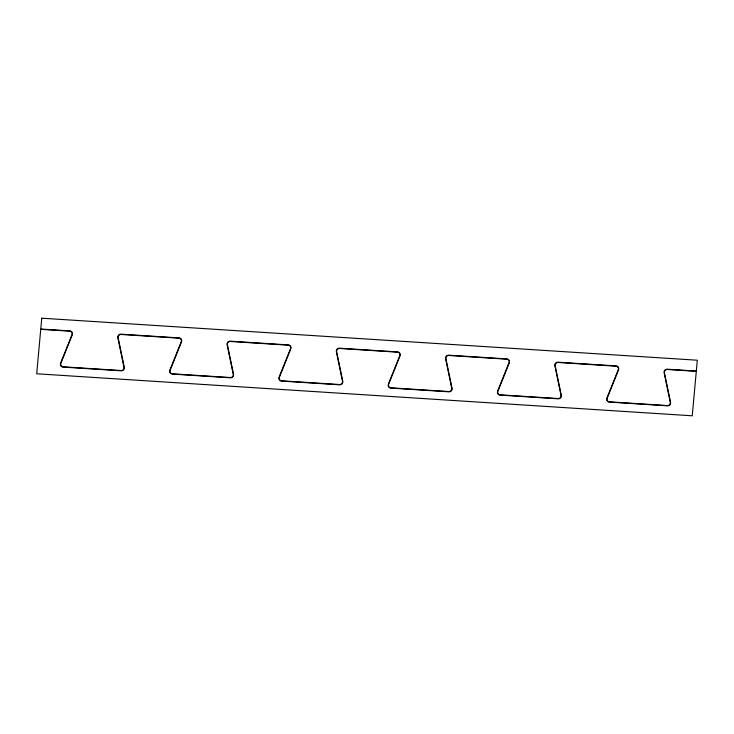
<?xml version="1.0" encoding="UTF-8"?>
<svg xmlns="http://www.w3.org/2000/svg" width="734" height="734" viewBox="0 0 734 734"><rect width="100%" height="100%" fill="white"/><g stroke="black" fill="none" stroke-linecap="round" stroke-linejoin="round"><path stroke-width="1.1" d="M40.746 329.318L36.7 373.78L692.245 415.802L696.291 371.34L667.206 369.477A2.67 2.578 -58.5 0 0 664.417 372.734L670.537 402.223A2.945 2.853 -58.5 0 1 667.454 405.829L609.293 402.094A2.945 2.853 -58.5 0 1 606.899 398.149L618.276 369.771A2.67 2.578 -58.5 0 0 616.11 366.202L557.95 362.468A2.67 2.578 -58.5 0 0 555.161 365.725L561.281 395.222A2.945 2.853 -58.5 0 1 558.189 398.819L500.037 395.094A2.945 2.853 -58.5 0 1 497.634 391.139L509.02 362.77A2.67 2.578 -58.5 0 0 506.855 359.192L448.694 355.467A2.67 2.578 -58.5 0 0 445.905 358.724L452.025 388.222A2.945 2.853 -58.5 0 1 448.933 391.818L390.782 388.093A2.945 2.853 -58.5 0 1 388.378 384.139L399.764 355.77A2.67 2.578 -58.5 0 0 397.599 352.192L339.438 348.457A2.67 2.578 -58.5 0 0 336.649 351.724L342.769 381.212A2.945 2.853 -58.5 0 1 339.677 384.818L281.526 381.084A2.945 2.853 -58.5 0 1 279.122 377.138L290.508 348.76A2.67 2.578 -58.5 0 0 288.343 345.182L230.182 341.457A2.67 2.578 -58.5 0 0 227.393 344.714L233.513 374.212A2.945 2.853 -58.5 0 1 230.421 377.808L172.27 374.083A2.945 2.853 -58.5 0 1 169.866 370.129L181.252 341.76A2.67 2.578 -58.5 0 0 179.087 338.181L120.927 334.456A2.67 2.578 -58.5 0 0 118.137 337.713L124.248 367.211A2.945 2.853 -58.5 0 1 121.165 370.808L63.014 367.083A2.945 2.853 -58.5 0 1 60.61 363.128L71.996 334.75A2.67 2.578 -58.5 0 0 69.831 331.181L40.746 329.318M41.755 318.198L40.774 329.034L69.849 330.896A2.945 2.853 -58.5 0 1 72.253 334.851L60.867 363.229A2.67 2.578 -58.5 0 0 63.032 366.798L121.193 370.532A2.67 2.578 -58.5 0 0 123.982 367.275L117.862 337.778A2.945 2.853 -58.5 0 1 120.954 334.172L179.105 337.906A2.945 2.853 -58.5 0 1 181.509 341.861L170.123 370.23A2.67 2.578 -58.5 0 0 172.288 373.808L230.448 377.533A2.67 2.578 -58.5 0 0 233.238 374.276L227.127 344.778A2.945 2.853 -58.5 0 1 230.21 341.182L288.361 344.907A2.945 2.853 -58.5 0 1 290.765 348.861L279.379 377.23A2.67 2.578 -58.5 0 0 281.544 380.808L339.704 384.533A2.67 2.578 -58.5 0 0 342.494 381.276L336.383 351.788A2.945 2.853 -58.5 0 1 339.466 348.182L397.617 351.916A2.945 2.853 -58.5 0 1 400.021 355.862L388.635 384.24A2.67 2.578 -58.5 0 0 390.8 387.809L448.96 391.543A2.67 2.578 -58.5 0 0 451.749 388.286L445.639 358.788A2.945 2.853 -58.5 0 1 448.722 355.192L506.882 358.917A2.945 2.853 -58.5 0 1 509.277 362.871L497.891 391.24A2.67 2.578 -58.5 0 0 500.065 394.819L558.216 398.544A2.67 2.578 -58.5 0 0 561.005 395.287L554.895 365.789A2.945 2.853 -58.5 0 1 557.978 362.192L616.138 365.917A2.945 2.853 -58.5 0 1 618.533 369.872L607.146 398.241A2.67 2.578 -58.5 0 0 609.321 401.819L667.472 405.553A2.67 2.578 -58.5 0 0 670.27 402.287L664.151 372.799A2.945 2.853 -58.5 0 1 667.234 369.193L696.309 371.055L697.3 360.22L41.755 318.198"/></g></svg>
